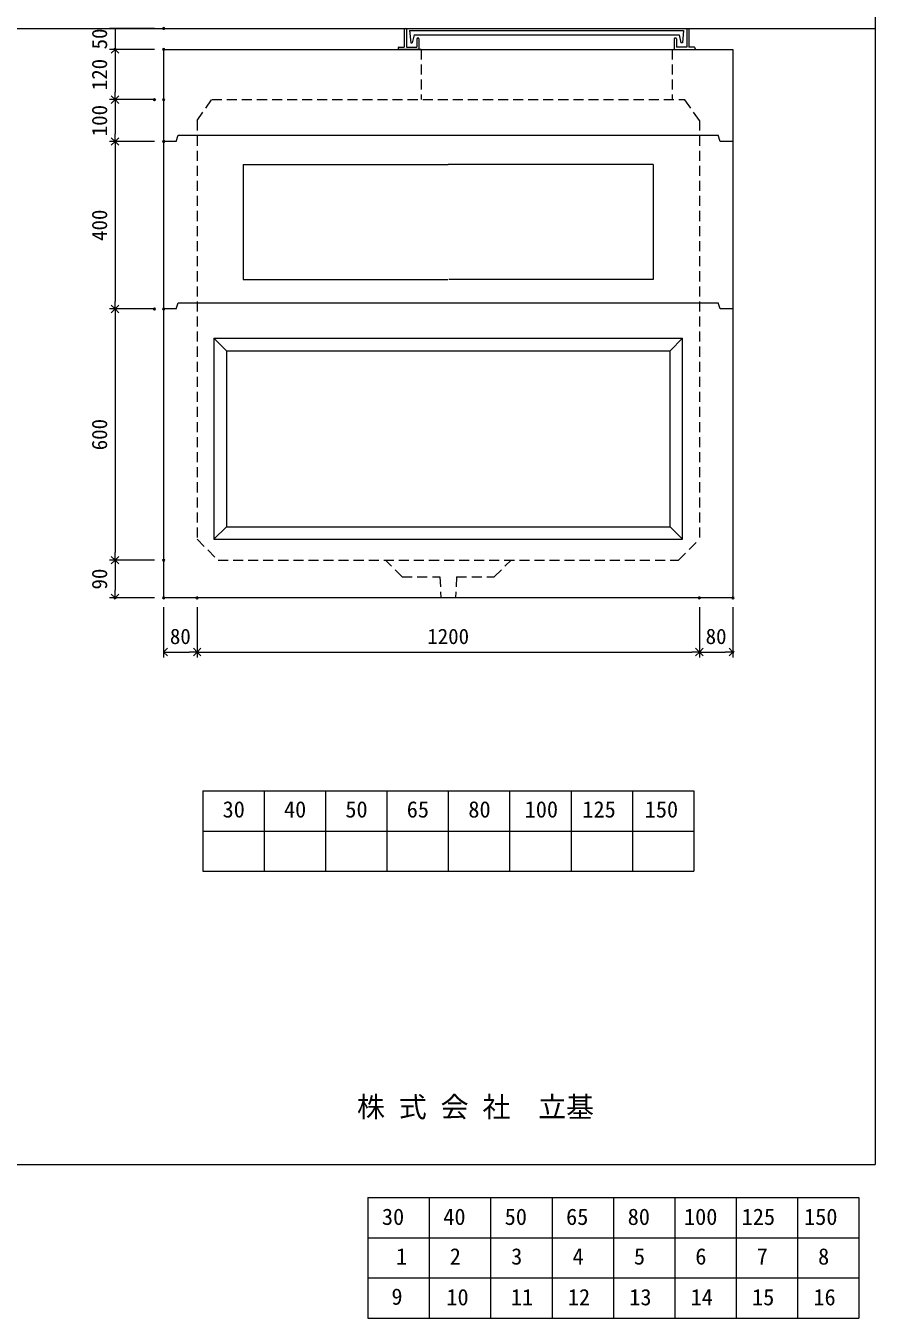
# Model space of a CAD drawing. Units: millimetres, scale not verified. Extents: x -6420 to 6420, y -3034 to 3033.
# Drawn here: x 4391 to 6420, y -3034 to 53 of the extents above; entities that cross this region are included whole.
import ezdxf
from ezdxf.enums import TextEntityAlignment as Align

# ---------------------------------------------------------------- set-up
doc = ezdxf.new("R2010")
doc.units = ezdxf.units.MM
doc.header["$LTSCALE"] = 20
doc.header["$PDMODE"] = 32
doc.header["$PDSIZE"] = 4
doc.linetypes.add('DASHED1', pattern=[1.8, 1.2, -0.6])
doc.linetypes.add('USER2', pattern=[50.8, 31.75, -6.35, 6.35, -6.35])
doc.layers.add('0-1_Defpoints', color=7, linetype='Continuous')
for name, color, linetype, lineweight in [('0-2_waku', 7, 'Continuous', 18), ('0-3_gaikei', 7, 'Continuous', 18), ('0-4_kakure', 7, 'DASHED1', 5), ('0-5_sunpou', 7, 'Continuous', 5), ('0-8_uchigawa', 6, 'Continuous', 18), ('0-A_futa', 3, 'Continuous', 18), ('0-B_GL', 4, 'Continuous', 18), ('0-D_文字１', 7, 'Continuous', 18), ('1-2_uchigawa2', 6, 'USER2', 18), ('1-4_文字２', 7, 'Continuous', 5)]:
    doc.layers.add(name, color=color, linetype=linetype, lineweight=lineweight)
doc.styles.add('ＭＳ ゴシック', font='')
doc.styles.get('ＭＳ ゴシック').set_extended_font_data('MS Gothic')

# ---------------------------------------------------------------- blocks, each defined once
blk = doc.blocks.new('_Open90')
at = {"layer": '0-5_sunpou'}
blk.add_line((0, 0), (-1, 0), dxfattribs=at)
blk.add_lwpolyline([(-0.5, 0.5), (0, 0), (-0.5, -0.5)], dxfattribs=at)
blk = doc.blocks.new('D75')
at = {"layer": '0-1_Defpoints'}
for p in [(7303.24, 1970.17), (7187.22, 1370.17), (7303.24, 1370.17)]:
    blk.add_point(p, dxfattribs=at)
at = {"layer": '0-5_sunpou'}
for p, q in [((7281.24, 1970.17), (7174.22, 1970.17)), ((7187.22, 1952.17), (7187.22, 1388.17)), ((7281.24, 1370.17), (7174.22, 1370.17))]:
    blk.add_line(p, q, dxfattribs=at)
at = {"layer": '0-5_sunpou', "xscale": 18, "yscale": 18}
for p, rotation in [((7187.22, 1970.17), 90), ((7187.22, 1370.17), 270)]:
    blk.add_blockref('_Open90', p, dxfattribs=dict(at, rotation=rotation))
at = {"layer": '0-5_sunpou', "style": 'ＭＳ ゴシック'}
blk.add_text('600', height=36.66, rotation=90, dxfattribs=at).set_placement((7179.22, 1632.67), align=Align.BOTTOM_LEFT)
blk = doc.blocks.new('D76')
at = {"layer": '0-1_Defpoints'}
for p in [(7303.24, 1370.17), (7187.22, 1280.17), (7303.24, 1280.17)]:
    blk.add_point(p, dxfattribs=at)
at = {"layer": '0-5_sunpou'}
for p, q in [((7281.24, 1370.17), (7174.22, 1370.17)), ((7187.22, 1352.17), (7187.22, 1298.17)), ((7281.24, 1280.17), (7174.22, 1280.17))]:
    blk.add_line(p, q, dxfattribs=at)
at = {"layer": '0-5_sunpou', "xscale": 18, "yscale": 18}
for p, rotation in [((7187.22, 1370.17), 90), ((7187.22, 1280.17), 270)]:
    blk.add_blockref('_Open90', p, dxfattribs=dict(at, rotation=rotation))
at = {"layer": '0-5_sunpou', "style": 'ＭＳ ゴシック'}
blk.add_text('90', height=36.66, rotation=90, dxfattribs=at).set_placement((7179.22, 1300.17), align=Align.BOTTOM_LEFT)
blk = doc.blocks.new('D77')
at = {"layer": '0-1_Defpoints'}
for p in [(7303.24, 1280.17), (7383.24, 1280.17), (7383.24, 1150.84)]:
    blk.add_point(p, dxfattribs=at)
at = {"layer": '0-5_sunpou'}
for p, q in [((7303.24, 1258.17), (7303.24, 1137.84)), ((7383.24, 1258.17), (7383.24, 1137.84)), ((7321.24, 1150.84), (7365.24, 1150.84))]:
    blk.add_line(p, q, dxfattribs=at)
at = {"layer": '0-5_sunpou', "xscale": 18, "yscale": 18, "rotation": 180}
blk.add_blockref('_Open90', (7303.24, 1150.84), dxfattribs=at)
at = {"layer": '0-5_sunpou', "xscale": 18, "yscale": 18}
blk.add_blockref('_Open90', (7383.24, 1150.84), dxfattribs=at)
at = {"layer": '0-5_sunpou', "style": 'ＭＳ ゴシック'}
blk.add_text('80', height=36.66, dxfattribs=at).set_placement((7318.24, 1158.84), align=Align.BOTTOM_LEFT)
blk = doc.blocks.new('D78')
at = {"layer": '0-1_Defpoints'}
for p in [(7383.24, 1280.17), (8583.24, 1280.17), (8583.24, 1150.84)]:
    blk.add_point(p, dxfattribs=at)
at = {"layer": '0-5_sunpou'}
for p, q in [((7383.24, 1258.17), (7383.24, 1137.84)), ((8583.24, 1258.17), (8583.24, 1137.84)), ((7401.24, 1150.84), (8565.24, 1150.84))]:
    blk.add_line(p, q, dxfattribs=at)
at = {"layer": '0-5_sunpou', "xscale": 18, "yscale": 18, "rotation": 180}
blk.add_blockref('_Open90', (7383.24, 1150.84), dxfattribs=at)
at = {"layer": '0-5_sunpou', "xscale": 18, "yscale": 18}
blk.add_blockref('_Open90', (8583.24, 1150.84), dxfattribs=at)
at = {"layer": '0-5_sunpou', "style": 'ＭＳ ゴシック'}
blk.add_text('1200', height=36.66, dxfattribs=at).set_placement((7933.24, 1158.84), align=Align.BOTTOM_LEFT)
blk = doc.blocks.new('D79')
at = {"layer": '0-1_Defpoints'}
for p in [(8583.24, 1280.17), (8663.24, 1280.17), (8663.24, 1150.84)]:
    blk.add_point(p, dxfattribs=at)
at = {"layer": '0-5_sunpou'}
for p, q in [((8583.24, 1258.17), (8583.24, 1137.84)), ((8663.24, 1258.17), (8663.24, 1137.84)), ((8601.24, 1150.84), (8645.24, 1150.84))]:
    blk.add_line(p, q, dxfattribs=at)
at = {"layer": '0-5_sunpou', "xscale": 18, "yscale": 18, "rotation": 180}
blk.add_blockref('_Open90', (8583.24, 1150.84), dxfattribs=at)
at = {"layer": '0-5_sunpou', "xscale": 18, "yscale": 18}
blk.add_blockref('_Open90', (8663.24, 1150.84), dxfattribs=at)
at = {"layer": '0-5_sunpou', "style": 'ＭＳ ゴシック'}
blk.add_text('80', height=36.66, dxfattribs=at).set_placement((8598.24, 1158.84), align=Align.BOTTOM_LEFT)
blk = doc.blocks.new('D50')
at = {"layer": '0-1_Defpoints'}
for p in [(7303.24, 2590.17), (7187.22, 2470.17), (7303.24, 2470.17)]:
    blk.add_point(p, dxfattribs=at)
at = {"layer": '0-5_sunpou'}
for p, q in [((7281.24, 2590.17), (7174.22, 2590.17)), ((7187.22, 2572.17), (7187.22, 2488.17)), ((7281.24, 2470.17), (7174.22, 2470.17))]:
    blk.add_line(p, q, dxfattribs=at)
at = {"layer": '0-5_sunpou', "xscale": 18, "yscale": 18}
for p, rotation in [((7187.22, 2590.17), 90), ((7187.22, 2470.17), 270)]:
    blk.add_blockref('_Open90', p, dxfattribs=dict(at, rotation=rotation))
at = {"layer": '0-5_sunpou', "style": 'ＭＳ ゴシック'}
blk.add_text('120', height=36.66, rotation=90, dxfattribs=at).set_placement((7179.22, 2492.67), align=Align.BOTTOM_LEFT)
blk = doc.blocks.new('D57')
at = {"layer": '0-1_Defpoints'}
for p in [(7281.24, 2470.17), (7187.22, 2370.17), (7303.24, 2370.17)]:
    blk.add_point(p, dxfattribs=at)
at = {"layer": '0-5_sunpou'}
for p, q in [((7259.24, 2470.17), (7174.22, 2470.17)), ((7187.22, 2452.17), (7187.22, 2388.17)), ((7281.24, 2370.17), (7174.22, 2370.17))]:
    blk.add_line(p, q, dxfattribs=at)
at = {"layer": '0-5_sunpou', "xscale": 18, "yscale": 18}
for p, rotation in [((7187.22, 2470.17), 90), ((7187.22, 2370.17), 270)]:
    blk.add_blockref('_Open90', p, dxfattribs=dict(at, rotation=rotation))
at = {"layer": '0-5_sunpou', "style": 'ＭＳ ゴシック'}
blk.add_text('100', height=36.66, rotation=90, dxfattribs=at).set_placement((7179.22, 2382.67), align=Align.BOTTOM_LEFT)
blk = doc.blocks.new('D58')
at = {"layer": '0-1_Defpoints'}
for p in [(7303.24, 2370.17), (7187.22, 1970.17), (7281.24, 1970.17)]:
    blk.add_point(p, dxfattribs=at)
at = {"layer": '0-5_sunpou'}
for p, q in [((7281.24, 2370.17), (7174.22, 2370.17)), ((7187.22, 2352.17), (7187.22, 1988.17)), ((7259.24, 1970.17), (7174.22, 1970.17))]:
    blk.add_line(p, q, dxfattribs=at)
at = {"layer": '0-5_sunpou', "xscale": 18, "yscale": 18}
for p, rotation in [((7187.22, 2370.17), 90), ((7187.22, 1970.17), 270)]:
    blk.add_blockref('_Open90', p, dxfattribs=dict(at, rotation=rotation))
at = {"layer": '0-5_sunpou', "style": 'ＭＳ ゴシック'}
blk.add_text('400', height=36.66, rotation=90, dxfattribs=at).set_placement((7179.22, 2132.67), align=Align.BOTTOM_LEFT)
blk = doc.blocks.new('D60')
at = {"layer": '0-1_Defpoints'}
for p in [(7303.24, 2640.17), (7187.22, 2590.17), (7303.24, 2590.17)]:
    blk.add_point(p, dxfattribs=at)
at = {"layer": '0-5_sunpou'}
for p, q in [((7281.24, 2640.17), (7174.22, 2640.17)), ((7187.22, 2640.17), (7187.22, 2590.17)), ((7281.24, 2590.17), (7174.22, 2590.17))]:
    blk.add_line(p, q, dxfattribs=at)
at = {"layer": '0-5_sunpou', "style": 'ＭＳ ゴシック'}
blk.add_text('50', height=36.66, rotation=90, dxfattribs=at).set_placement((7179.22, 2590.17), align=Align.BOTTOM_LEFT)

msp = doc.modelspace()

# ---------------------------------------------------------------- linework, layer by layer
at = {"layer": '0-2_waku'}
for p, q in [((6419.96, 3033.45), (6419.96, -2666.55)), ((4813.3, -1774.21), (4813.3, -1966.21)), ((4813.3, -1774.21), (4813.3, -1966.21)), ((4813.3, -1774.21), (4813.3, -1966.21)), ((4813.3, -1774.21), (4813.3, -1966.21)), ((4813.3, -1774.21), (5986.63, -1774.21)), ((4959.96, -1774.21), (4959.96, -1966.21)), ((5106.63, -1774.21), (5106.63, -1966.21)), ((5106.63, -1774.21), (5106.63, -1966.21)), ((5253.3, -1774.21), (5253.3, -1966.21)), ((5399.96, -1774.21), (5399.96, -1966.21)), ((5546.63, -1774.21), (5546.63, -1966.21)), ((5693.3, -1774.21), (5693.3, -1966.21)), ((5839.96, -1774.21), (5839.96, -1966.21)), ((5986.63, -1774.21), (5986.63, -1966.21)), ((4813.3, -1870.21), (5986.63, -1870.21)), ((4813.3, -1966.21), (5986.63, -1966.21)), ((-1740.04, -2666.55), (6419.96, -2666.55))]:
    msp.add_line(p, q, dxfattribs=at)
at = {"layer": '0-3_gaikei'}
for p, q in [((4719.96, -3.21), (6079.96, -3.21)), ((4719.96, -3.21), (4719.96, -1313.21)), ((4719.96, -3.21), (6079.96, -3.21)), ((6079.96, -3.21), (6079.96, -1313.21)), ((4749.96, -223.21), (4754.96, -208.21)), ((4754.96, -208.21), (6044.96, -208.21)), ((6049.96, -223.21), (6044.96, -208.21)), ((4749.96, -223.21), (4719.96, -223.21)), ((4749.96, -223.21), (4719.96, -223.21)), ((4749.96, -223.21), (4719.96, -223.21)), ((6079.96, -223.21), (6049.96, -223.21)), ((4749.96, -623.21), (4754.96, -608.21)), ((4749.96, -623.21), (4754.96, -608.21)), ((4754.96, -608.21), (6044.96, -608.21)), ((4754.96, -608.21), (6044.96, -608.21)), ((6049.96, -623.21), (6044.96, -608.21)), ((6049.96, -623.21), (6044.96, -608.21)), ((4749.96, -623.21), (4719.96, -623.21)), ((4749.96, -623.21), (4719.96, -623.21)), ((6079.96, -623.21), (6049.96, -623.21)), ((6079.96, -623.21), (6049.96, -623.21)), ((6079.96, -1313.21), (4719.96, -1313.21))]:
    msp.add_line(p, q, dxfattribs=at)
at = {"layer": '0-4_kakure'}
for p, q in [((5334.96, -3.21), (5334.96, -123.21)), ((5934.96, -3.21), (5934.96, -123.21)), ((4799.96, -173.21), (4834.96, -123.21)), ((4834.96, -123.21), (5964.96, -123.21)), ((5999.96, -173.21), (5964.96, -123.21)), ((4799.96, -173.21), (4799.96, -1173.21)), ((5999.96, -173.21), (5999.96, -1173.21)), ((5949.96, -1223.21), (5999.96, -1173.21)), ((5289.96, -1263.21), (5249.96, -1223.21)), ((5289.96, -1263.21), (5379.96, -1263.21)), ((5379.96, -1263.21), (5382.46, -1313.21)), ((5419.96, -1263.21), (5417.46, -1313.21))]:
    msp.add_line(p, q, dxfattribs=at)
for points in [[(4799.96, -1173.21), (4849.96, -1223.21), (5949.96, -1223.21)], [(5419.96, -1263.21), (5509.96, -1263.21), (5549.96, -1223.21)]]:
    msp.add_lwpolyline(points, dxfattribs=at)
at = {"layer": '0-8_uchigawa'}
for p, q in [((4839.96, -693.21), (5959.96, -693.21)), ((4839.96, -693.21), (4839.96, -1173.21)), ((4839.96, -693.21), (4869.96, -723.21)), ((5959.96, -693.21), (5929.96, -723.21)), ((5959.96, -1173.21), (5959.96, -693.21)), ((4869.96, -723.21), (5929.96, -723.21)), ((4869.96, -723.21), (4869.96, -1143.21)), ((5929.96, -1143.21), (5929.96, -723.21)), ((4839.96, -1173.21), (4869.96, -1143.21)), ((4869.96, -1143.21), (5929.96, -1143.21)), ((5959.96, -1173.21), (5929.96, -1143.21)), ((4839.96, -1173.21), (5959.96, -1173.21))]:
    msp.add_line(p, q, dxfattribs=at)
at = {"layer": '0-A_futa'}
for p, q in [((5294.96, 44.79), (5294.96, 1.79)), ((5296.96, 46.79), (5299.96, 46.79)), ((5299.96, 46.79), (5299.96, 1.79)), ((5307.78, 42.29), (5962.11, 42.29)), ((5307.78, 42.29), (5310.26, 12.29)), ((5318.29, 31.29), (5313.98, 12.29)), ((5318.29, 31.29), (5951.63, 31.29)), ((5951.63, 31.29), (5955.95, 12.29)), ((5962.11, 42.29), (5959.86, 12.29)), ((5969.96, 46.79), (5972.96, 46.79)), ((5974.96, 44.79), (5974.96, 1.79)), ((5281.96, 1.79), (5294.96, 1.79)), ((5299.96, 1.79), (5324.96, 1.79)), ((5310.26, 12.29), (5313.98, 12.29)), ((5324.96, 21.79), (5324.96, 1.79)), ((5326.96, 23.79), (5327.96, 23.79)), ((5329.96, 21.79), (5329.96, -3.21)), ((5939.96, 21.79), (5939.96, -3.21)), ((5942.96, 23.79), (5941.96, 23.79)), ((5944.96, 21.79), (5944.96, 1.79)), ((5959.86, 12.29), (5955.95, 12.29)), ((5987.96, 1.79), (5974.96, 1.79)), ((5279.96, -0.21), (5279.96, -1.21)), ((5334.96, -3.21), (5281.96, -3.21)), ((5939.96, -3.21), (5987.96, -3.21)), ((5989.96, -0.21), (5989.96, -1.21))]:
    msp.add_line(p, q, dxfattribs=at)
msp.add_lwpolyline([(5969.96, 46.79), (5969.96, 1.79), (5944.96, 1.79)], dxfattribs=at)
for centre, start, end in [((5296.96, 44.79), 90, 180), ((5972.96, 44.79), 0, 90), ((5281.96, -0.21), 90, 180), ((5326.96, 21.79), 90, 180), ((5327.96, 21.79), 0, 90), ((5941.96, 21.79), 90, 180), ((5942.96, 21.79), 0, 90), ((5987.96, -0.21), 0, 90), ((5281.96, -1.21), 180, 270), ((5987.96, -1.21), 270, 0)]:
    msp.add_arc(centre, 2, start, end, dxfattribs=at)
at = {"layer": '0-B_GL'}
msp.add_line((-1740.04, 46.79), (6419.96, 46.79), dxfattribs=at)
at = {"layer": '1-2_uchigawa2'}
for p, q in [((4909.96, -278.22), (5399.96, -278.22)), ((4909.96, -278.22), (4909.96, -553.21)), ((5889.96, -278.22), (5399.96, -278.22)), ((5889.96, -278.22), (5889.96, -553.21)), ((4909.96, -553.21), (5398.72, -553.21)), ((5889.96, -553.21), (5401.21, -553.21))]:
    msp.add_line(p, q, dxfattribs=at)
at = {"layer": '1-4_文字２'}
for p, q in [((5207.95, -2745.61), (5207.95, -2937.61)), ((5207.95, -2745.61), (5207.95, -2937.61)), ((5207.95, -2745.61), (5207.95, -2937.61)), ((5207.95, -2745.61), (5207.95, -2937.61)), ((5207.95, -2745.61), (6381.28, -2745.61)), ((5207.95, -2745.61), (5207.95, -2937.61)), ((5207.95, -2745.61), (5207.95, -2937.61)), ((5207.95, -2745.61), (5207.95, -2937.61)), ((5207.95, -2745.61), (5207.95, -2937.61)), ((5207.95, -2745.61), (6381.28, -2745.61)), ((5354.62, -2745.61), (5354.62, -2937.61)), ((5354.62, -2745.61), (5354.62, -2937.61)), ((5501.28, -2745.61), (5501.28, -2937.61)), ((5501.28, -2745.61), (5501.28, -2937.61)), ((5501.28, -2745.61), (5501.28, -2937.61)), ((5501.28, -2745.61), (5501.28, -2937.61)), ((5647.95, -2745.61), (5647.95, -2937.61)), ((5647.95, -2745.61), (5647.95, -2937.61)), ((5794.62, -2745.61), (5794.62, -2937.61)), ((5794.62, -2745.61), (5794.62, -2937.61)), ((5941.28, -2745.61), (5941.28, -2937.61)), ((5941.28, -2745.61), (5941.28, -2937.61)), ((6087.95, -2745.61), (6087.95, -2937.61)), ((6087.95, -2745.61), (6087.95, -2937.61)), ((6234.62, -2745.61), (6234.62, -2937.61)), ((6234.62, -2745.61), (6234.62, -2937.61)), ((6381.28, -2745.61), (6381.28, -2937.61)), ((6381.28, -2745.61), (6381.28, -2937.61)), ((5207.95, -2841.61), (6381.28, -2841.61)), ((5207.95, -2841.61), (6381.28, -2841.61)), ((5207.95, -2937.61), (6381.28, -2937.61)), ((5207.95, -2937.61), (6381.28, -2937.61)), ((5207.95, -2937.61), (5207.95, -3033.61)), ((5207.95, -2937.61), (5207.95, -3033.61)), ((5207.95, -2937.61), (5207.95, -3033.61)), ((5207.95, -2937.61), (5207.95, -3033.61)), ((5207.95, -2937.61), (6381.28, -2937.61)), ((5207.95, -2937.61), (5207.95, -3033.61)), ((5207.95, -2937.61), (5207.95, -3033.61)), ((5207.95, -2937.61), (5207.95, -3033.61)), ((5207.95, -2937.61), (5207.95, -3033.61)), ((5207.95, -2937.61), (6381.28, -2937.61)), ((5354.62, -2937.61), (5354.62, -3033.61)), ((5354.62, -2937.61), (5354.62, -3033.61)), ((5501.28, -2937.61), (5501.28, -3033.61)), ((5501.28, -2937.61), (5501.28, -3033.61)), ((5501.28, -2937.61), (5501.28, -3033.61)), ((5501.28, -2937.61), (5501.28, -3033.61)), ((5647.95, -2937.61), (5647.95, -3033.61)), ((5647.95, -2937.61), (5647.95, -3033.61)), ((5794.62, -2937.61), (5794.62, -3033.61)), ((5794.62, -2937.61), (5794.62, -3033.61)), ((5941.28, -2937.61), (5941.28, -3033.61)), ((5941.28, -2937.61), (5941.28, -3033.61)), ((6087.95, -2937.61), (6087.95, -3033.61)), ((6087.95, -2937.61), (6087.95, -3033.61)), ((6234.62, -2937.61), (6234.62, -3033.61)), ((6234.62, -2937.61), (6234.62, -3033.61)), ((6381.28, -2937.61), (6381.28, -3033.61)), ((6381.28, -2937.61), (6381.28, -3033.61)), ((5207.95, -3033.61), (6381.28, -3033.61)), ((5207.95, -3033.61), (6381.28, -3033.61))]:
    msp.add_line(p, q, dxfattribs=at)

# ---------------------------------------------------------------- block references
at = {"layer": '0-5_sunpou'}
for name in ['D60', 'D50', 'D57', 'D58', 'D75', 'D76', 'D77', 'D78', 'D79']:
    msp.add_blockref(name, (-2583.27, -2593.38), dxfattribs=at)

# ---------------------------------------------------------------- texts
at = {"layer": '0-D_文字１', "style": 'ＭＳ ゴシック'}
for s, height, p in [('30', 39.1, (4860.81, -1849.66)), ('40', 39.1, (5007.47, -1849.66)), ('50', 39.1, (5154.14, -1849.66)), ('65', 39.1, (5300.81, -1849.66)), ('80', 39.1, (5448.02, -1849.66)), ('100', 39.1, (5582.51, -1849.66)), ('125', 39.1, (5720.37, -1849.66)), ('150', 39.1, (5869.38, -1849.66)), (' 株 式 会 社\u3000立基', 48.88, (5148.67, -2568.36))]:
    msp.add_text(s, height=height, dxfattribs=at).set_placement(p, align=Align.BOTTOM_LEFT)
at = {"layer": '1-4_文字２', "style": 'ＭＳ ゴシック'}
for s, p in [('30', (5241.49, -2822.7)), ('30', (5241.49, -2822.7)), ('40', (5388.15, -2822.7)), ('40', (5388.15, -2822.7)), ('50', (5534.82, -2822.7)), ('50', (5534.82, -2822.7)), ('65', (5681.49, -2822.7)), ('65', (5681.49, -2822.7)), ('80', (5828.7, -2822.7)), ('80', (5828.7, -2822.7)), ('100', (5963.2, -2822.7)), ('100', (5963.2, -2822.7)), ('125', (6101.05, -2822.7)), ('125', (6101.05, -2822.7)), ('150', (6250.07, -2822.7)), ('150', (6250.07, -2822.7)), ('1', (5275.02, -2917.41)), ('2', (5403.6, -2917.41)), ('3', (5550.27, -2917.41)), ('4', (5696.93, -2917.41)), ('5', (5843.6, -2917.41)), ('6', (5990.27, -2917.41)), ('7', (6136.93, -2917.41)), ('8', (6283.6, -2917.41)), ('9', (5264.26, -3013.41)), ('10', (5395.48, -3014.7)), ('11', (5549.48, -3014.7)), ('12', (5685.76, -3014.7)), ('13', (5832.42, -3014.7)), ('14', (5979.09, -3014.7)), ('15', (6125.76, -3014.7)), ('16', (6272.42, -3014.7))]:
    msp.add_text(s, height=39.1, dxfattribs=at).set_placement(p, align=Align.BOTTOM_LEFT)

doc.saveas('drawing.dxf')
